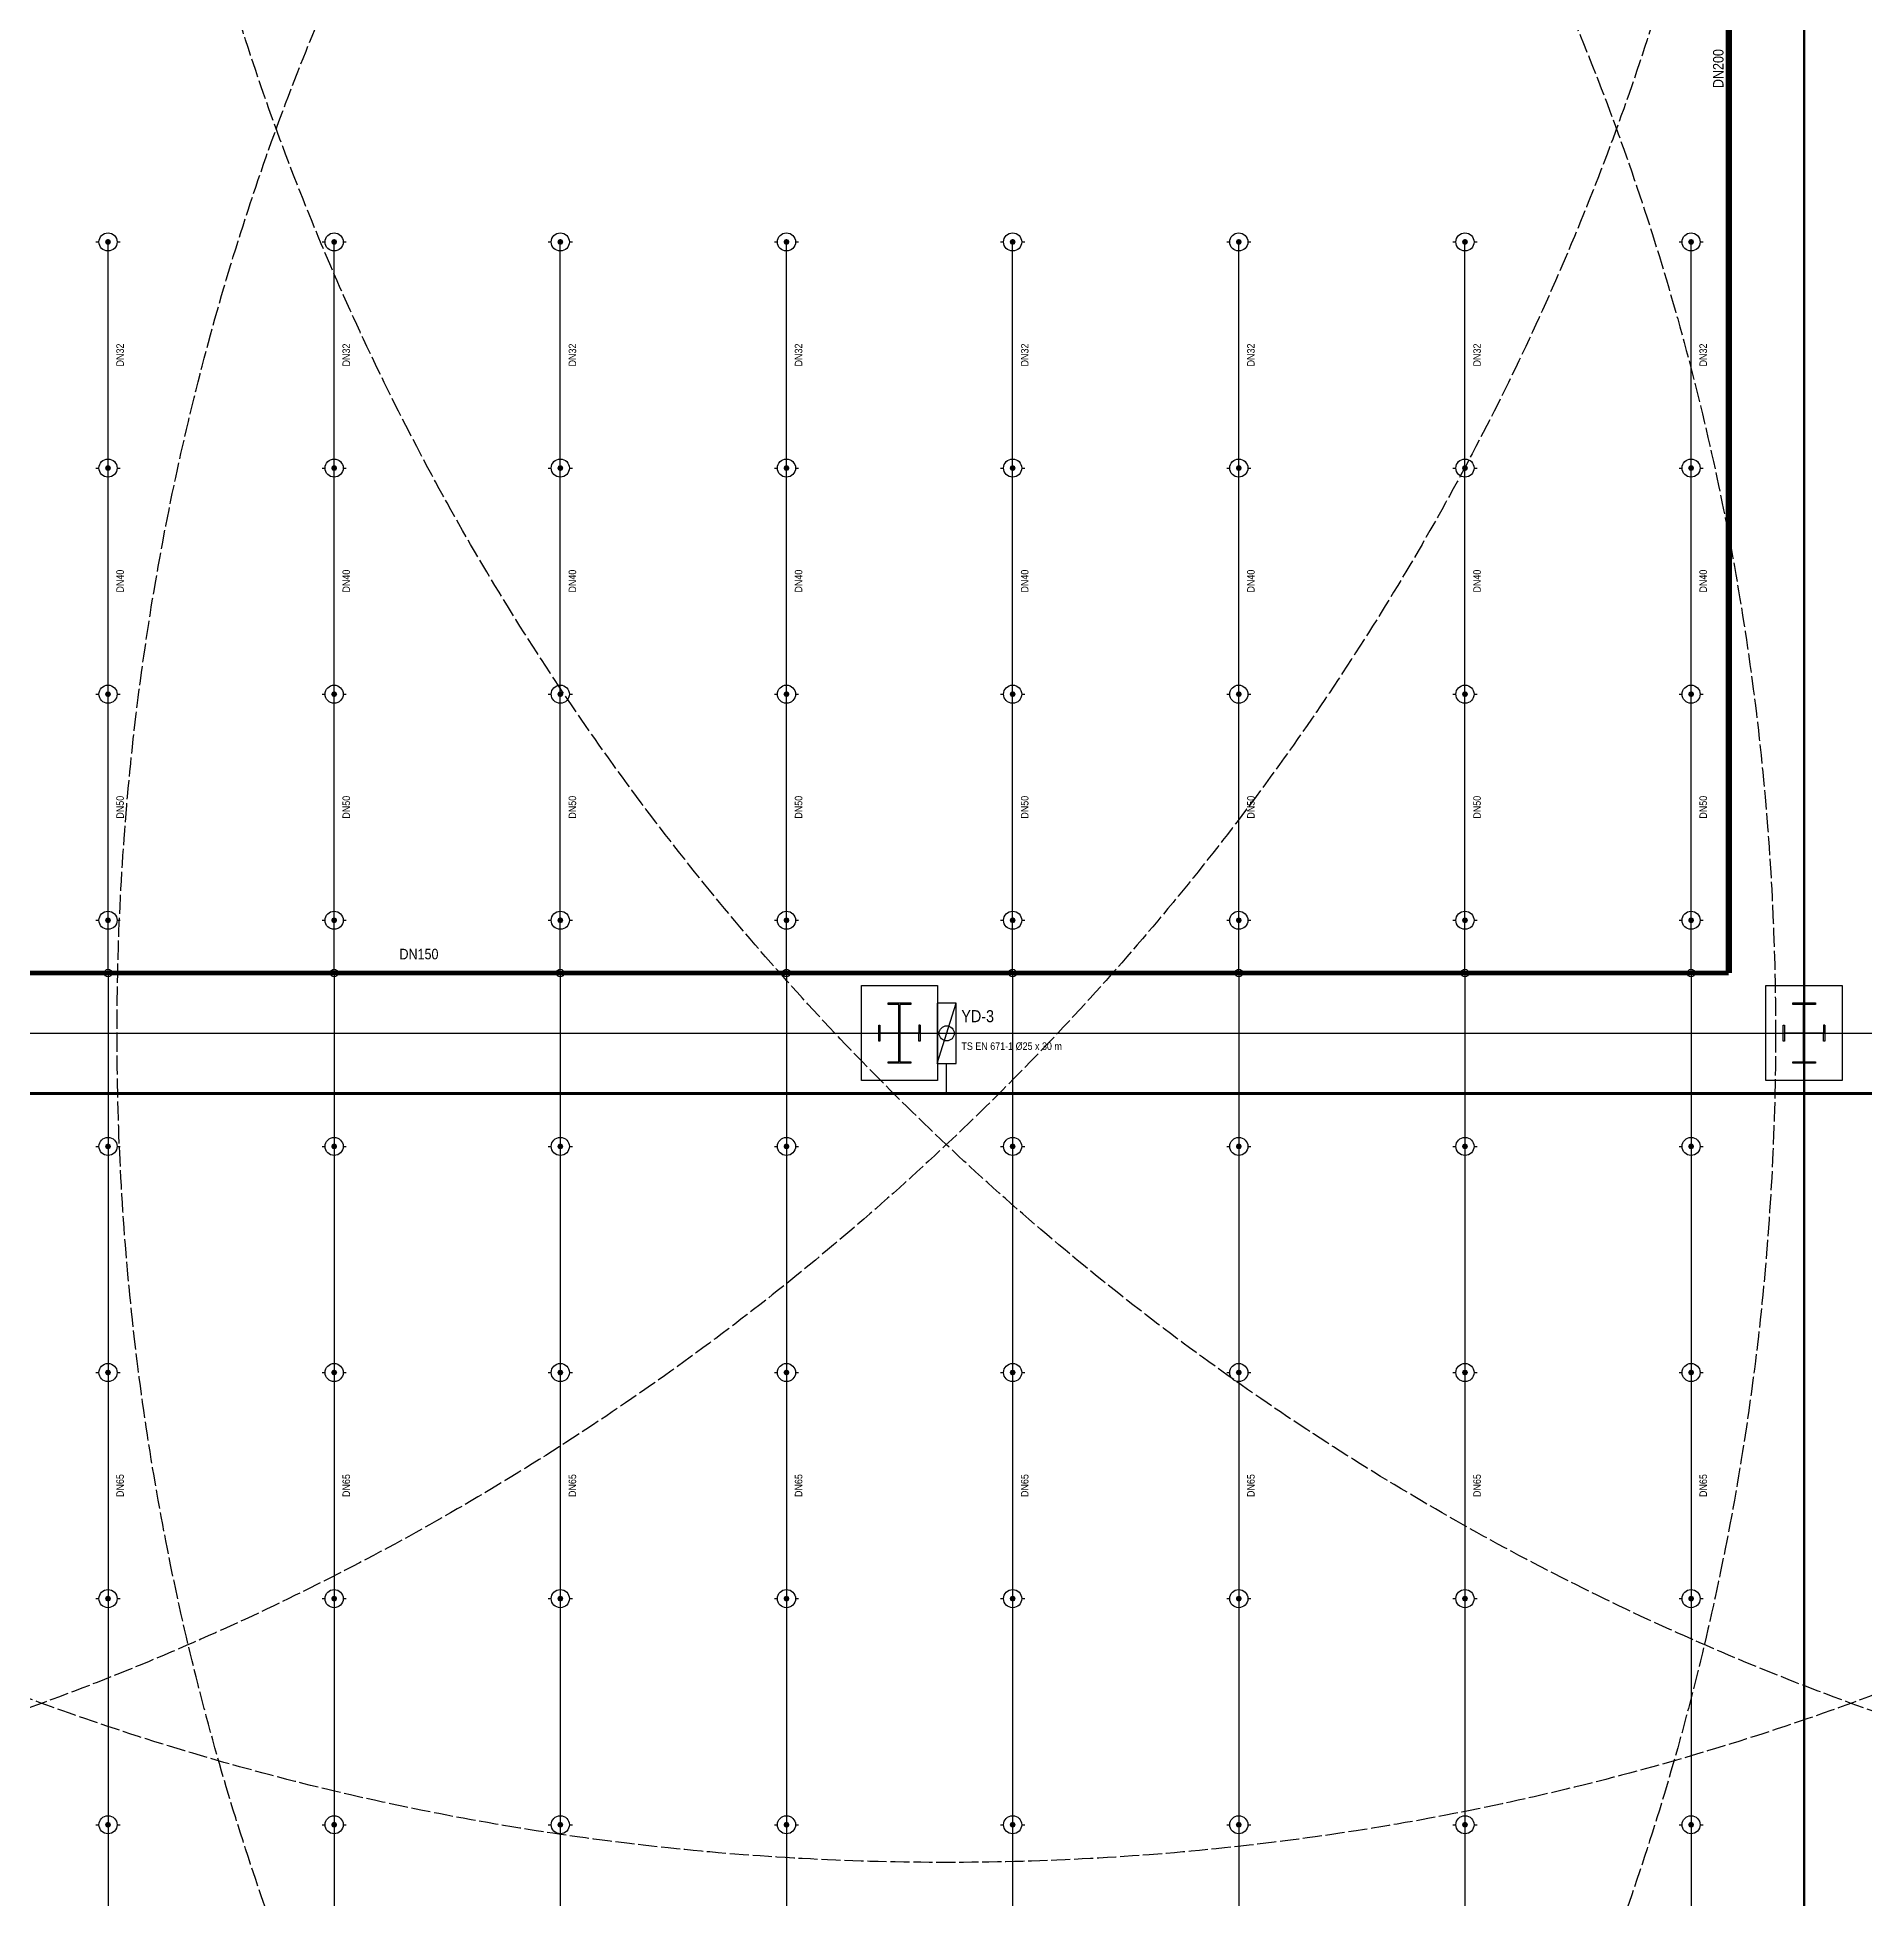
# Model space of a CAD drawing. Header units: centimetres. Extents: x 183171 to 202211, y -17274 to 19108.
# Drawn here: x 190265 to 192689, y 9508 to 11978 of the extents above; entities that cross this region are included whole.
import ezdxf
from ezdxf.enums import TextEntityAlignment as Align

# ---------------------------------------------------------------- set-up
doc = ezdxf.new("R2010")
doc.units = ezdxf.units.CM
doc.header["$LTSCALE"] = 20
doc.linetypes.add('DASHDOT', pattern=[3.556, 2.54, -0.508, 0, -0.508])
doc.linetypes.add('DASHED', pattern=[1.524, 1.27, -0.254])
for name, color, linetype in [('ROTAS-MIMARI', 8, 'CONTINUOUS'), ('ROTAS-MIMARI-AKS', 8, 'CONTINUOUS'), ('ROTAS-MIMARI-KOLON', 8, 'CONTINUOUS'), ('ROTAS-YANGIN-BASLIK', 1, 'CONTINUOUS'), ('ROTAS-YANGIN-CAP', 2, 'CONTINUOUS'), ('ROTAS-YANGIN-DOLAP', 30, 'CONTINUOUS'), ('ROTAS-YANGIN-DOLAP-BORU', 30, 'CONTINUOUS'), ('ROTAS-YANGIN-DOLAP-ETKI', 9, 'DASHED'), ('ROTAS-YANGIN-SPR-ANA', 1, 'CONTINUOUS'), ('ROTAS-YANGIN-SPR-BORU', 1, 'CONTINUOUS'), ('ROTAS-YANGIN-ZON', 3, 'DASHDOT')]:
    doc.layers.add(name, color=color, linetype=linetype)
doc.styles.add('ROTAS', font='arial.ttf')

# ---------------------------------------------------------------- blocks, each defined once
blk = doc.blocks.new('ROTAS-SMB-SPR-DIK')
h = blk.add_hatch(color=256)
h.dxf.hatch_style = 1
h.paths.add_polyline_path([(4, 0), (2.8, 2.8), (0, 4), (-2.8, 2.8), (-4, 0), (-2.8, -2.8), (0, -4), (2.8, -2.8)])
for p, q in [((-16, 0), (-12, 0)), ((12, 0), (16, 0))]:
    blk.add_line(p, q)
blk.add_circle((0, 0), 12)
blk = doc.blocks.new('ROTAS-SMB-DOLAP-PLAN')
blk.add_line((0, -40), (25, 40))
blk.add_lwpolyline([(0, -40), (25, -40), (25, 40), (0, 40)], close=True)
blk.add_circle((12.5, 0), 10)

msp = doc.modelspace()

# ---------------------------------------------------------------- linework, layer by layer
at = {"layer": 'ROTAS-MIMARI'}
for points in [[(191358.3, 10719.3), (191459.3, 10719.3), (191459.3, 10593.3), (191358.3, 10593.3), (191358.3, 10719.3)], [(192558.3, 10719.3), (192659.3, 10719.3), (192659.3, 10593.3), (192558.3, 10593.3), (192558.3, 10719.3)]]:
    msp.add_lwpolyline(points, dxfattribs=at)
at = {"layer": 'ROTAS-MIMARI-AKS'}
msp.add_lwpolyline([(184958.8, 10656.3), (200258.8, 10656.3)], dxfattribs=at)
at = {"layer": 'ROTAS-MIMARI-KOLON'}
for points in [[(191393.8, 10694.3), (191393.8, 10696.3)], [(191393.8, 10696.3), (191423.8, 10696.3)], [(191423.8, 10696.3), (191423.8, 10694.3)], [(192593.8, 10694.3), (192593.8, 10696.3)], [(192593.8, 10696.3), (192623.8, 10696.3)], [(192623.8, 10696.3), (192623.8, 10694.3)], [(191408, 10694.3), (191393.8, 10694.3)], [(191408, 10618.3), (191408, 10694.3)], [(191423.8, 10694.3), (191409.5, 10694.3)], [(191409.5, 10694.3), (191409.5, 10618.3)], [(192608, 10694.3), (192593.8, 10694.3)], [(192608, 10618.3), (192608, 10694.3)], [(192623.8, 10694.3), (192609.5, 10694.3)], [(192609.5, 10694.3), (192609.5, 10618.3)], [(191381.3, 10645.8), (191381.3, 10666.8)], [(191381.3, 10666.8), (191383, 10666.8)], [(191383, 10645.8), (191381.3, 10645.8)], [(191383, 10666.8), (191383, 10656.8)], [(191383, 10656.8), (191434.6, 10656.8)], [(191434.6, 10655.7), (191383, 10655.7)], [(191383, 10655.7), (191383, 10645.8)], [(191436.3, 10666.8), (191434.6, 10666.8)], [(191434.6, 10666.8), (191434.6, 10656.8)], [(191434.6, 10645.8), (191434.6, 10655.7)], [(191436.3, 10645.8), (191434.6, 10645.8)], [(191436.3, 10666.8), (191436.3, 10645.8)], [(192581.3, 10645.8), (192581.3, 10666.8)], [(192581.3, 10666.8), (192583, 10666.8)], [(192583, 10645.8), (192581.3, 10645.8)], [(192583, 10666.8), (192583, 10656.8)], [(192583, 10656.8), (192634.6, 10656.8)], [(192634.6, 10655.7), (192583, 10655.7)], [(192583, 10655.7), (192583, 10645.8)], [(192636.3, 10666.8), (192634.6, 10666.8)], [(192634.6, 10666.8), (192634.6, 10656.8)], [(192634.6, 10645.8), (192634.6, 10655.7)], [(192636.3, 10645.8), (192634.6, 10645.8)], [(192636.3, 10666.8), (192636.3, 10645.8)], [(191393.8, 10616.3), (191393.8, 10618.3)], [(191393.8, 10618.3), (191408, 10618.3)], [(191423.8, 10616.3), (191393.8, 10616.3)], [(191409.5, 10618.3), (191423.8, 10618.3)], [(191423.8, 10618.3), (191423.8, 10616.3)], [(192593.8, 10616.3), (192593.8, 10618.3)], [(192593.8, 10618.3), (192608, 10618.3)], [(192623.8, 10616.3), (192593.8, 10616.3)], [(192609.5, 10618.3), (192623.8, 10618.3)], [(192623.8, 10618.3), (192623.8, 10616.3)]]:
    msp.add_lwpolyline(points, dxfattribs=at)
at = {"layer": 'ROTAS-YANGIN-DOLAP-BORU'}
for points, const_width in [([(191471, 10576), (191471, 10616)], 2), ([(184609, 10576), (198639, 10576)], 4)]:
    msp.add_lwpolyline(points, dxfattribs=dict(at, const_width=const_width))
at = {"layer": 'ROTAS-YANGIN-DOLAP-ETKI'}
for centre in [(189071, 13056), (191471, 13056), (193871, 13056), (189071, 10656), (191471, 10656), (193871, 10656)]:
    msp.add_circle(centre, 3500, dxfattribs=at)
at = {"layer": 'ROTAS-YANGIN-SPR-ANA'}
for points, const_width in [([(192509, 15396), (192509, 10736)], 8), ([(192509, 10736), (185559, 10736)], 6)]:
    msp.add_lwpolyline(points, dxfattribs=dict(at, const_width=const_width))
for centre in [(190359, 10736), (190659, 10736), (190959, 10736), (191259, 10736), (191559, 10736), (191859, 10736), (192159, 10736), (192459, 10736)]:
    msp.add_circle(centre, 5, dxfattribs=at)
at = {"layer": 'ROTAS-YANGIN-SPR-BORU'}
for p, q in [((190359, 11406), (190359, 11706)), ((190659, 11406), (190659, 11706)), ((190959, 11406), (190959, 11706)), ((191259, 11406), (191259, 11706)), ((191559, 11406), (191559, 11706)), ((191859, 11406), (191859, 11706)), ((192159, 11406), (192159, 11706)), ((192459, 11406), (192459, 11706)), ((190359, 11106), (190359, 11406)), ((190659, 11106), (190659, 11406)), ((190959, 11106), (190959, 11406)), ((191259, 11106), (191259, 11406)), ((191559, 11106), (191559, 11406)), ((191859, 11106), (191859, 11406)), ((192159, 11106), (192159, 11406)), ((192459, 11106), (192459, 11406)), ((190359, 10806), (190359, 11106)), ((190659, 10806), (190659, 11106)), ((190959, 10806), (190959, 11106)), ((191259, 10806), (191259, 11106)), ((191559, 10806), (191559, 11106)), ((191859, 10806), (191859, 11106)), ((192159, 10806), (192159, 11106)), ((192459, 10806), (192459, 11106)), ((190359, 10736), (190359, 10806)), ((190659, 10736), (190659, 10806)), ((190959, 10736), (190959, 10806)), ((191259, 10736), (191259, 10806)), ((191559, 10736), (191559, 10806)), ((191859, 10736), (191859, 10806)), ((192159, 10736), (192159, 10806)), ((192459, 10736), (192459, 10806)), ((190359, 10736), (190359, 10506)), ((190659, 10736), (190659, 10506)), ((190959, 10736), (190959, 10506)), ((191259, 10736), (191259, 10506)), ((191559, 10736), (191559, 10506)), ((191859, 10736), (191859, 10506)), ((192159, 10736), (192159, 10506)), ((192459, 10736), (192459, 10506)), ((190359, 10506), (190359, 10206)), ((190659, 10506), (190659, 10206)), ((190959, 10506), (190959, 10206)), ((191259, 10506), (191259, 10206)), ((191559, 10506), (191559, 10206)), ((191859, 10506), (191859, 10206)), ((192159, 10506), (192159, 10206)), ((192459, 10506), (192459, 10206)), ((190359, 10206), (190359, 9906)), ((190659, 10206), (190659, 9906)), ((190959, 10206), (190959, 9906)), ((191259, 10206), (191259, 9906)), ((191559, 10206), (191559, 9906)), ((191859, 10206), (191859, 9906)), ((192159, 10206), (192159, 9906)), ((192459, 10206), (192459, 9906)), ((190359, 9906), (190359, 9606)), ((190659, 9906), (190659, 9606)), ((190959, 9906), (190959, 9606)), ((191259, 9906), (191259, 9606)), ((191559, 9906), (191559, 9606)), ((191859, 9906), (191859, 9606)), ((192159, 9906), (192159, 9606)), ((192459, 9906), (192459, 9606)), ((190359, 9606), (190359, 9306)), ((190659, 9606), (190659, 9306)), ((190959, 9606), (190959, 9306)), ((191259, 9606), (191259, 9306)), ((191559, 9606), (191559, 9306)), ((191859, 9606), (191859, 9306)), ((192159, 9606), (192159, 9306)), ((192459, 9606), (192459, 9306))]:
    msp.add_line(p, q, dxfattribs=at)
at = {"layer": 'ROTAS-YANGIN-ZON', "const_width": 3}
msp.add_lwpolyline([(192609, 8136), (192609, 15576)], dxfattribs=at)

# ---------------------------------------------------------------- block references
at = {"layer": 'ROTAS-YANGIN-BASLIK'}
for p in [(190359, 11706), (190659, 11706), (190959, 11706), (191259, 11706), (191559, 11706), (191859, 11706), (192159, 11706), (192459, 11706), (190359, 11406), (190659, 11406), (190959, 11406), (191259, 11406), (191559, 11406), (191859, 11406), (192159, 11406), (192459, 11406), (190359, 11106), (190659, 11106), (190959, 11106), (191259, 11106), (191559, 11106), (191859, 11106), (192159, 11106), (192459, 11106), (190359, 10806), (190659, 10806), (190959, 10806), (191259, 10806), (191559, 10806), (191859, 10806), (192159, 10806), (192459, 10806), (190359, 10506), (190659, 10506), (190959, 10506), (191259, 10506), (191559, 10506), (191859, 10506), (192159, 10506), (192459, 10506), (190359, 10206), (190659, 10206), (190959, 10206), (191259, 10206), (191559, 10206), (191859, 10206), (192159, 10206), (192459, 10206), (190359, 9906), (190659, 9906), (190959, 9906), (191259, 9906), (191559, 9906), (191859, 9906), (192159, 9906), (192459, 9906), (190359, 9606), (190659, 9606), (190959, 9606), (191259, 9606), (191559, 9606), (191859, 9606), (192159, 9606), (192459, 9606)]:
    msp.add_blockref('ROTAS-SMB-SPR-DIK', p, dxfattribs=at)
at = {"layer": 'ROTAS-YANGIN-DOLAP'}
msp.add_blockref('ROTAS-SMB-DOLAP-PLAN', (191459, 10656), dxfattribs=at)

# ---------------------------------------------------------------- texts
at = {"layer": 'ROTAS-YANGIN-CAP', "style": 'ROTAS', "width": 0.85}
for s, height, p in [('DN200', 14, (192495, 11936)), ('DN32', 10, (190375, 11556)), ('DN32', 10, (190675, 11556)), ('DN32', 10, (190975, 11556)), ('DN32', 10, (191275, 11556)), ('DN32', 10, (191575, 11556)), ('DN32', 10, (191875, 11556)), ('DN32', 10, (192175, 11556)), ('DN32', 10, (192475, 11556)), ('DN40', 10, (190375, 11256)), ('DN40', 10, (190675, 11256)), ('DN40', 10, (190975, 11256)), ('DN40', 10, (191275, 11256)), ('DN40', 10, (191575, 11256)), ('DN40', 10, (191875, 11256)), ('DN40', 10, (192175, 11256)), ('DN40', 10, (192475, 11256)), ('DN50', 10, (190375, 10956)), ('DN50', 10, (190675, 10956)), ('DN50', 10, (190975, 10956)), ('DN50', 10, (191275, 10956)), ('DN50', 10, (191575, 10956)), ('DN50', 10, (191875, 10956)), ('DN50', 10, (192175, 10956)), ('DN50', 10, (192475, 10956)), ('DN65', 10, (190375, 10056)), ('DN65', 10, (190675, 10056)), ('DN65', 10, (190975, 10056)), ('DN65', 10, (191275, 10056)), ('DN65', 10, (191575, 10056)), ('DN65', 10, (191875, 10056)), ('DN65', 10, (192175, 10056)), ('DN65', 10, (192475, 10056))]:
    msp.add_text(s, height=height, rotation=90, dxfattribs=at).set_placement(p, align=Align.MIDDLE_CENTER)
msp.add_text('DN150', height=14, dxfattribs=at).set_placement((190771.5, 10750), align=Align.BOTTOM_CENTER)
at = {"layer": 'ROTAS-YANGIN-DOLAP', "style": 'ROTAS', "width": 0.85}
msp.add_text('YD-3', height=16, dxfattribs=at).set_placement((191491, 10666), align=Align.BOTTOM_LEFT)
msp.add_text('TS EN 671-1 Ø25 x 30 m', height=10, dxfattribs=at).set_placement((191491, 10644), align=Align.TOP_LEFT)

doc.saveas('drawing.dxf')
